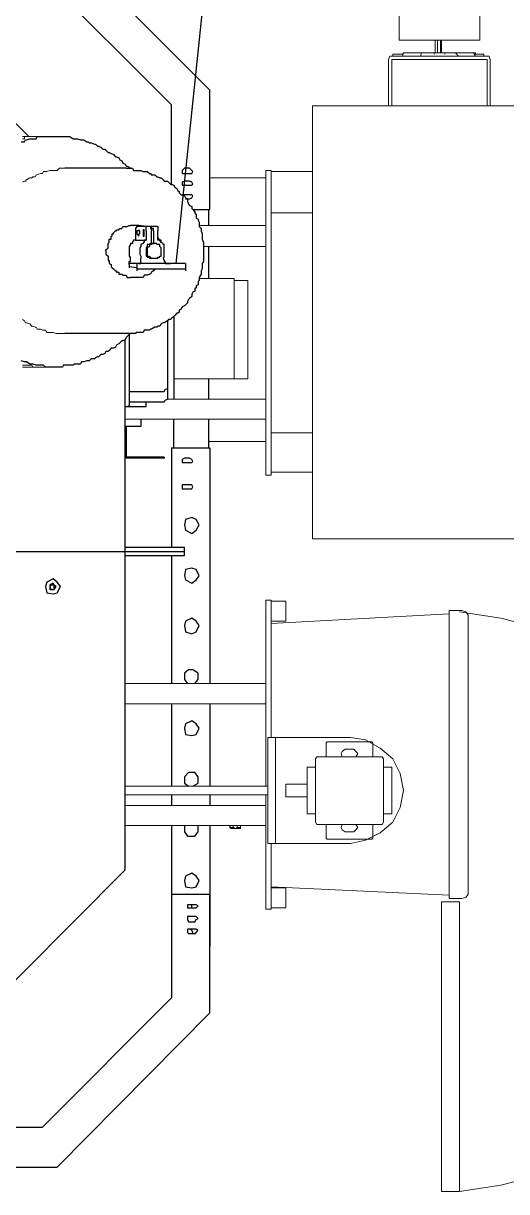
# Model space of a CAD drawing. Header units: millimetres. Extents: x 37084 to 180780, y -153145 to -16322.
# Drawn here: x 76115 to 77065, y -117005 to -114709 of the extents above; entities that cross this region are included whole.
import ezdxf

# ---------------------------------------------------------------- set-up
doc = ezdxf.new("R2010")
doc.units = ezdxf.units.MM
doc.header["$MEASUREMENT"] = 0
doc.linetypes.add('CONTINU', pattern=[0])
doc.layers.add('00', color=5, linetype='Continuous', lineweight=9)
doc.layers.add('1_Day dan', color=5, linetype='Continuous')

# ---------------------------------------------------------------- blocks, each defined once
blk = doc.blocks.new('MBA')
at = {"color": 0, "linetype": 'ByBlock', "lineweight": 25}
for points in [[(1958842.5, 287048.6), (1958543, 287348.2)], [(1958767.6, 287019.5), (1958513.8, 287273.3)], [(1958262.1, 287181.7), (1958486.8, 286957.1)], [(1958842.5, 286813.6), (1958842.5, 287048.6)], [(1958767.6, 286861.4), (1958767.6, 287019.5)], [(1958686.5, 286570.2), (1958684.4, 286568.1), (1958680.2, 286563.9), (1958678.2, 286561.9), (1958676.1, 286557.7), (1958671.9, 286555.6), (1958669.8, 286555.6), (1958665.7, 286551.5), (1958663.6, 286549.4), (1958659.4, 286547.3), (1958657.4, 286543.1), (1958653.2, 286541.1), (1958649, 286541.1), (1958644.9, 286536.9), (1958642.8, 286534.8), (1958638.6, 286534.8), (1958636.6, 286530.7), (1958632.4, 286528.6), (1958628.2, 286528.6), (1958624.1, 286524.4), (1958622, 286524.4), (1958617.8, 286522.3), (1958615.8, 286520.3), (1958609.5, 286520.3), (1958605.4, 286516.1), (1958603.3, 286516.1), (1958601.2, 286516.1), (1958595, 286514), (1958590.8, 286514), (1958588.7, 286509.9), (1958582.5, 286509.9), (1958578.3, 286509.9), (1958576.2, 286509.9), (1958574.2, 286507.8), (1958567.9, 286507.8), (1958563.8, 286507.8), (1958561.7, 286507.8), (1958555.4, 286507.8), (1958553.4, 286503.6), (1958549.2, 286503.6), (1958543, 286503.6), (1958540.9, 286503.6), (1958536.7, 286503.6), (1958530.5, 286503.6), (1958528.4, 286503.6), (1958526.3, 286503.6), (1958520.1, 286503.6), (1958515.9, 286507.8), (1958513.8, 286507.8), (1958507.6, 286507.8), (1958503.4, 286507.8), (1958501.3, 286507.8), (1958495.1, 286509.9), (1958493, 286509.9), (1958488.9, 286509.9), (1958482.6, 286514), (1958480.5, 286514), (1958478.5, 286514), (1958472.2, 286516.1)], [(1958472.2, 286946.7), (1958478.5, 286946.7), (1958480.5, 286950.9), (1958482.6, 286950.9), (1958488.9, 286952.9), (1958493, 286952.9), (1958495.1, 286952.9), (1958501.3, 286952.9), (1958503.4, 286957.1), (1958507.6, 286957.1), (1958513.8, 286957.1), (1958515.9, 286957.1), (1958520.1, 286957.1), (1958526.3, 286957.1), (1958528.4, 286957.1), (1958530.5, 286957.1), (1958536.7, 286957.1), (1958540.9, 286957.1), (1958543, 286957.1), (1958549.2, 286957.1), (1958553.4, 286957.1), (1958555.4, 286957.1), (1958561.7, 286957.1), (1958563.8, 286957.1), (1958567.9, 286957.1), (1958574.2, 286952.9), (1958576.2, 286952.9), (1958578.3, 286952.9), (1958582.5, 286952.9), (1958588.7, 286950.9), (1958590.8, 286950.9), (1958595, 286950.9), (1958601.2, 286946.7), (1958603.3, 286946.7), (1958605.4, 286944.6), (1958609.5, 286944.6), (1958615.8, 286942.5), (1958617.8, 286942.5), (1958622, 286938.4), (1958624.1, 286938.4), (1958628.2, 286936.3), (1958632.4, 286932.1), (1958636.6, 286932.1), (1958638.6, 286930.1), (1958642.8, 286925.9), (1958644.9, 286925.9), (1958649, 286923.8), (1958653.2, 286921.7), (1958657.4, 286917.6), (1958659.4, 286917.6), (1958663.6, 286915.5), (1958665.7, 286911.3), (1958669.8, 286909.2), (1958671.9, 286905.1), (1958676.1, 286903), (1958678.2, 286898.8), (1958680.2, 286898.8), (1958684.4, 286896.8)], [(1958678.2, 286894.7), (1958557.5, 286894.7)], [(1958678.2, 286894.7), (1958680.2, 286894.7), (1958684.4, 286894.7), (1958690.6, 286894.7), (1958692.7, 286890.5), (1958696.9, 286890.5), (1958699, 286890.5), (1958705.2, 286890.5), (1958707.3, 286890.5), (1958711.4, 286888.4), (1958713.5, 286888.4), (1958719.8, 286888.4), (1958723.9, 286884.3), (1958726, 286884.3), (1958728.1, 286882.2), (1958734.3, 286882.2), (1958738.5, 286878), (1958740.6, 286878), (1958744.7, 286876), (1958746.8, 286876), (1958751, 286871.8), (1958753, 286869.7), (1958759.3, 286869.7), (1958761.4, 286867.6), (1958765.5, 286863.5), (1958767.6, 286863.5), (1958771.8, 286861.4), (1958773.8, 286857.2), (1958778, 286855.2), (1958780.1, 286851), (1958782.2, 286848.9), (1958782.2, 286846.8), (1958786.3, 286842.7), (1958788.4, 286842.7), (1958792.6, 286840.6), (1958794.6, 286836.4), (1958798.8, 286834.4), (1958798.8, 286830.2), (1958800.9, 286824), (1958803, 286821.9), (1958807.1, 286819.8), (1958807.1, 286815.6), (1958809.2, 286813.6), (1958813.4, 286809.4), (1958813.4, 286807.3), (1958815.5, 286803.2), (1958815.5, 286796.9), (1958819.6, 286794.8), (1958819.6, 286792.8), (1958821.7, 286788.6), (1958821.7, 286786.5), (1958821.7, 286780.3), (1958825.9, 286776.1), (1958825.9, 286774), (1958825.9, 286772), (1958827.9, 286765.7), (1958827.9, 286761.6), (1958827.9, 286759.5), (1958827.9, 286755.3), (1958830, 286749.1), (1958830, 286747), (1958830, 286744.9), (1958830, 286738.7), (1958830, 286734.5), (1958830, 286732.4), (1958830, 286728.3), (1958830, 286722), (1958830, 286720), (1958830, 286717.9), (1958830, 286711.6), (1958827.9, 286707.5), (1958827.9, 286705.4), (1958827.9, 286701.2), (1958827.9, 286697.1), (1958825.9, 286692.9), (1958825.9, 286690.8), (1958825.9, 286686.7), (1958821.7, 286680.4), (1958821.7, 286678.4), (1958821.7, 286674.2), (1958819.6, 286672.1), (1958819.6, 286665.9), (1958815.5, 286663.8), (1958815.5, 286659.6), (1958813.4, 286657.5), (1958813.4, 286653.4), (1958809.2, 286651.3), (1958807.1, 286647.1), (1958807.1, 286643), (1958803, 286638.8), (1958800.9, 286636.7), (1958798.8, 286632.6), (1958798.8, 286630.5), (1958794.6, 286626.3), (1958792.6, 286624.3), (1958788.4, 286622.2), (1958786.3, 286618), (1958782.2, 286615.9), (1958782.2, 286611.8), (1958780.1, 286609.7), (1958778, 286609.7), (1958773.8, 286605.5), (1958771.8, 286603.5), (1958767.6, 286599.3), (1958765.5, 286597.2), (1958761.4, 286597.2), (1958759.3, 286595.1), (1958753, 286591), (1958751, 286591), (1958746.8, 286588.9), (1958744.7, 286584.7), (1958740.6, 286584.7), (1958738.5, 286582.7), (1958734.3, 286582.7), (1958728.1, 286578.5), (1958726, 286578.5), (1958723.9, 286576.4), (1958719.8, 286576.4), (1958713.5, 286576.4), (1958711.4, 286572.3), (1958707.3, 286572.3), (1958705.2, 286572.3), (1958699, 286572.3), (1958696.9, 286570.2), (1958692.7, 286570.2), (1958690.6, 286570.2), (1958684.4, 286570.2), (1958680.2, 286570.2), (1958678.2, 286570.2)], [(1958684.4, 286896.8), (1958686.5, 286894.7)], [(1958792.6, 286894.7), (1958788.4, 286890.5), (1958788.4, 286888.4), (1958788.4, 286884.3), (1958792.6, 286884.3)], [(1958803, 286894.7), (1958792.6, 286894.7)], [(1958792.6, 286884.3), (1958803, 286884.3)], [(1958803, 286884.3), (1958807.1, 286884.3), (1958809.2, 286888.4), (1958807.1, 286890.5), (1958803, 286894.7)], [(1958792.6, 286869.7), (1958788.4, 286867.6), (1958788.4, 286863.5), (1958788.4, 286861.4), (1958792.6, 286861.4)], [(1958803, 286869.7), (1958792.6, 286869.7)], [(1958792.6, 286861.4), (1958803, 286861.4)], [(1958803, 286861.4), (1958807.1, 286861.4), (1958809.2, 286863.5), (1958807.1, 286867.6), (1958803, 286869.7)], [(1958792.6, 286842.7), (1958788.4, 286842.7)], [(1958803, 286842.7), (1958792.6, 286842.7)], [(1958794.6, 286834.4), (1958803, 286834.4)], [(1958803, 286834.4), (1958807.1, 286836.4), (1958809.2, 286840.6), (1958807.1, 286842.7), (1958803, 286842.7)], [(1958809.2, 286813.6), (1958842.5, 286813.6)], [(1958840.4, 286782.4), (1958840.4, 286813.6)], [(1958638.6, 286732.4), (1958638.6, 286734.5), (1958642.8, 286738.7), (1958642.8, 286740.8), (1958642.8, 286744.9), (1958642.8, 286747), (1958644.9, 286749.1), (1958644.9, 286753.2), (1958644.9, 286755.3), (1958649, 286755.3), (1958649, 286759.5), (1958649, 286761.6), (1958651.1, 286761.6), (1958651.1, 286765.7), (1958653.2, 286765.7), (1958653.2, 286767.8), (1958657.4, 286772), (1958659.4, 286772), (1958659.4, 286774), (1958663.6, 286774), (1958665.7, 286776.1), (1958669.8, 286776.1), (1958671.9, 286780.3), (1958676.1, 286780.3), (1958678.2, 286780.3), (1958680.2, 286780.3), (1958684.4, 286782.4), (1958686.5, 286782.4)], [(1958703.1, 286782.4), (1958686.5, 286782.4)], [(1958699, 286780.3), (1958696.9, 286776.1), (1958696.9, 286774), (1958696.9, 286772)], [(1958696.9, 286772), (1958696.9, 286753.2)], [(1958738.5, 286780.3), (1958699, 286780.3)], [(1958703.1, 286774), (1958703.1, 286772), (1958699, 286772), (1958699, 286767.8)], [(1958699, 286767.8), (1958699, 286765.7), (1958703.1, 286761.6)], [(1958717.7, 286780.3), (1958703.1, 286782.4)], [(1958705.2, 286767.8), (1958705.2, 286772), (1958703.1, 286772), (1958703.1, 286774)], [(1958703.1, 286761.6), (1958703.1, 286765.7), (1958705.2, 286765.7), (1958705.2, 286767.8)], [(1958713.5, 286767.8), (1958713.5, 286772), (1958713.5, 286774), (1958711.4, 286774)], [(1958711.4, 286774), (1958711.4, 286772), (1958711.4, 286767.8)], [(1958711.4, 286761.6), (1958713.5, 286761.6), (1958713.5, 286765.7), (1958713.5, 286767.8)], [(1958711.4, 286767.8), (1958711.4, 286765.7), (1958711.4, 286761.6)], [(1958717.7, 286772), (1958717.7, 286774), (1958717.7, 286776.1), (1958717.7, 286780.3), (1958713.5, 286780.3)], [(1958717.7, 286772), (1958717.7, 286753.2)], [(1958726, 286780.3), (1958726, 286776.1), (1958728.1, 286774), (1958728.1, 286772)], [(1958732.2, 286772), (1958732.2, 286774), (1958732.2, 286776.1), (1958728.1, 286776.1), (1958728.1, 286780.3)], [(1958728.1, 286747), (1958728.1, 286772)], [(1958732.2, 286772), (1958732.2, 286747)], [(1958738.5, 286780.3), (1958740.6, 286780.3), (1958740.6, 286776.1), (1958740.6, 286774), (1958740.6, 286772)], [(1958740.6, 286753.2), (1958740.6, 286772)], [(1958696.9, 286753.2), (1958692.7, 286753.2), (1958690.6, 286749.1), (1958690.6, 286747), (1958686.5, 286747), (1958686.5, 286744.9), (1958684.4, 286740.8), (1958684.4, 286738.7), (1958684.4, 286734.5), (1958684.4, 286732.4), (1958684.4, 286728.3), (1958684.4, 286726.2), (1958684.4, 286722), (1958686.5, 286720)], [(1958696.9, 286753.2), (1958717.7, 286753.2)], [(1958717.7, 286753.2), (1958713.5, 286753.2), (1958713.5, 286749.1), (1958711.4, 286749.1), (1958711.4, 286747), (1958707.3, 286744.9), (1958707.3, 286740.8), (1958705.2, 286738.7), (1958705.2, 286734.5), (1958705.2, 286732.4), (1958705.2, 286728.3), (1958705.2, 286726.2), (1958707.3, 286722), (1958707.3, 286720)], [(1958728.1, 286747), (1958726, 286747), (1958723.9, 286744.9), (1958719.8, 286744.9), (1958719.8, 286740.8), (1958717.7, 286738.7), (1958717.7, 286734.5), (1958717.7, 286732.4)], [(1958732.2, 286747), (1958728.1, 286747), (1958728.1, 286744.9), (1958726, 286744.9), (1958723.9, 286744.9), (1958723.9, 286740.8), (1958719.8, 286738.7), (1958719.8, 286734.5), (1958719.8, 286732.4)], [(1958728.1, 286747), (1958732.2, 286747)], [(1958746.8, 286732.4), (1958746.8, 286734.5), (1958746.8, 286738.7), (1958744.7, 286740.8), (1958744.7, 286744.9), (1958740.6, 286744.9), (1958738.5, 286744.9), (1958738.5, 286747), (1958734.3, 286747), (1958732.2, 286747)], [(1958746.8, 286749.1), (1958740.6, 286759.5)], [(1958753, 286720), (1958753, 286722), (1958753, 286726.2), (1958753, 286728.3), (1958753, 286732.4), (1958753, 286734.5), (1958753, 286738.7), (1958753, 286740.8), (1958753, 286744.9), (1958751, 286744.9), (1958751, 286747), (1958746.8, 286749.1), (1958746.8, 286753.2), (1958744.7, 286753.2), (1958740.6, 286753.2)], [(1958840.4, 286678.4), (1958840.4, 286740.8)], [(1958638.6, 286732.4), (1958638.6, 286728.3), (1958638.6, 286726.2), (1958642.8, 286722), (1958642.8, 286720), (1958642.8, 286717.9), (1958642.8, 286713.7), (1958644.9, 286713.7), (1958644.9, 286711.6), (1958644.9, 286707.5), (1958649, 286705.4), (1958649, 286701.2), (1958651.1, 286699.2), (1958653.2, 286697.1), (1958657.4, 286692.9), (1958659.4, 286692.9), (1958659.4, 286690.8), (1958663.6, 286690.8), (1958663.6, 286686.7), (1958665.7, 286686.7), (1958669.8, 286686.7), (1958671.9, 286684.6), (1958676.1, 286684.6), (1958678.2, 286684.6), (1958680.2, 286680.4), (1958684.4, 286680.4), (1958686.5, 286680.4)], [(1958684.4, 286707.5), (1958684.4, 286711.6), (1958686.5, 286711.6), (1958686.5, 286713.7), (1958686.5, 286717.9), (1958686.5, 286720)], [(1958703.1, 286707.5), (1958705.2, 286707.5), (1958707.3, 286707.5), (1958707.3, 286711.6), (1958707.3, 286713.7), (1958707.3, 286717.9)], [(1958707.3, 286720), (1958707.3, 286717.9)], [(1958717.7, 286732.4), (1958717.7, 286728.3), (1958717.7, 286726.2), (1958717.7, 286722), (1958719.8, 286722), (1958719.8, 286720), (1958723.9, 286720), (1958723.9, 286717.9), (1958726, 286717.9), (1958728.1, 286717.9)], [(1958719.8, 286732.4), (1958719.8, 286728.3), (1958719.8, 286726.2), (1958719.8, 286722), (1958723.9, 286722), (1958723.9, 286720), (1958726, 286720), (1958726, 286717.9), (1958728.1, 286717.9), (1958732.2, 286717.9)], [(1958728.1, 286717.9), (1958732.2, 286717.9)], [(1958732.2, 286717.9), (1958734.3, 286717.9), (1958738.5, 286717.9), (1958740.6, 286717.9), (1958740.6, 286720), (1958744.7, 286720), (1958744.7, 286722), (1958746.8, 286722), (1958746.8, 286726.2), (1958746.8, 286728.3), (1958746.8, 286732.4)], [(1958751, 286717.9), (1958753, 286720)], [(1958751, 286717.9), (1958753, 286713.7), (1958753, 286711.6), (1958755.1, 286711.6), (1958755.1, 286707.5), (1958759.3, 286707.5), (1958761.4, 286707.5), (1958765.5, 286707.5)], [(1958705.2, 286707.5), (1958684.4, 286707.5)], [(1958684.4, 286705.4), (1958684.4, 286707.5)], [(1958684.4, 286705.4), (1958684.4, 286701.2)], [(1958699, 286699.2), (1958684.4, 286701.2)], [(1958684.4, 286701.2), (1958684.4, 286699.2)], [(1958794.6, 286707.5), (1958699, 286707.5)], [(1958699, 286707.5), (1958699, 286705.4)], [(1958699, 286705.4), (1958699, 286697.1)], [(1958699, 286705.4), (1958699, 286701.2)], [(1958699, 286705.4), (1958699, 286701.2)], [(1958699, 286697.1), (1958794.6, 286697.1)], [(1958699, 286697.1), (1958699, 286692.9)], [(1958699, 286697.1), (1958699, 286692.9)], [(1958703.1, 286707.5), (1958705.2, 286707.5)], [(1958734.3, 286697.1), (1958732.2, 286692.9), (1958728.1, 286690.8), (1958726, 286686.7), (1958723.9, 286686.7), (1958719.8, 286684.6), (1958717.7, 286684.6), (1958713.5, 286684.6), (1958711.4, 286680.4), (1958707.3, 286680.4), (1958705.2, 286680.4), (1958703.1, 286680.4)], [(1958794.6, 286707.5), (1958794.6, 286705.4)], [(1958794.6, 286705.4), (1958794.6, 286697.1)], [(1958794.6, 286697.1), (1958794.6, 286692.9)], [(1958703.1, 286680.4), (1958686.5, 286680.4)], [(1958771.8, 286603.5), (1958771.8, 286441.2)], [(1958759.3, 286595.1), (1958759.3, 286441.2)], [(1958678.2, 286570.2), (1958557.5, 286570.2)], [(1958676.1, 285515.5), (1958676.1, 286557.7)], [(1958684.4, 286568.1), (1958684.4, 286428.7)], [(1958840.4, 286441.2), (1958840.4, 286480.7)], [(1958684.4, 286455.8), (1958753, 286455.8)], [(1958753, 286455.8), (1958755.1, 286459.9), (1958759.3, 286462)], [(1958676.1, 286426.7), (1958713.5, 286426.7)], [(1958678.2, 286426.7), (1958680.2, 286426.7), (1958684.4, 286428.7)], [(1958753, 286435), (1958684.4, 286435)], [(1958713.5, 286426.7), (1958717.7, 286426.7), (1958717.7, 286428.7)], [(1958717.7, 286428.7), (1958717.7, 286435)], [(1958753, 286435), (1958755.1, 286439.1), (1958759.3, 286441.2)], [(1958707.3, 286401.7), (1958707.3, 286387.1)], [(1958771.8, 286345.5), (1958771.8, 286401.7)], [(1958840.4, 286345.5), (1958840.4, 286401.7)], [(1958707.3, 286387.1), (1958676.1, 286387.1)], [(1958678.2, 286387.1), (1958678.2, 286326.8)], [(1958767.6, 286345.5), (1958767.6, 286150)], [(1958767.6, 286345.5), (1958842.5, 286345.5)], [(1958842.5, 286345.5), (1958842.5, 285881.7)], [(1958753, 286326.8), (1958676.1, 286326.8)], [(1958753, 286324.7), (1958676.1, 286324.7)], [(1958753, 286326.8), (1958753, 286324.7)], [(1958792.6, 286324.7), (1958788.4, 286322.6), (1958788.4, 286318.5), (1958788.4, 286316.4), (1958792.6, 286316.4)], [(1958803, 286324.7), (1958792.6, 286324.7)], [(1958792.6, 286316.4), (1958803, 286316.4)], [(1958803, 286316.4), (1958807.1, 286316.4), (1958809.2, 286318.5), (1958807.1, 286322.6), (1958803, 286324.7)], [(1958792.6, 286272.7), (1958788.4, 286272.7), (1958788.4, 286268.6), (1958788.4, 286264.4), (1958792.6, 286264.4)], [(1958803, 286272.7), (1958792.6, 286272.7)], [(1958792.6, 286264.4), (1958803, 286264.4)], [(1958803, 286264.4), (1958807.1, 286264.4), (1958809.2, 286268.6), (1958807.1, 286272.7), (1958803, 286272.7)], [(1958792.6, 286193.7), (1958794.6, 286183.3), (1958807.1, 286177), (1958815.5, 286183.3), (1958821.7, 286193.7), (1958815.5, 286204.1), (1958807.1, 286208.2), (1958794.6, 286204.1), (1958792.6, 286193.7)], [(1958676.1, 286150), (1958792.6, 286150)], [(1958792.6, 286133.3), (1958792.6, 286150)], [(1958393.2, 286141.7), (1958792.6, 286141.7)], [(1958676.1, 286133.3), (1958792.6, 286133.3)], [(1958767.6, 286133.3), (1958767.6, 285881.7)], [(1958792.6, 286093.8), (1958794.6, 286085.5), (1958807.1, 286079.3), (1958815.5, 286085.5), (1958821.7, 286093.8), (1958815.5, 286106.3), (1958807.1, 286108.4), (1958794.6, 286106.3), (1958792.6, 286093.8)], [(1958520.1, 286073), (1958522.1, 286060.5), (1958534.6, 286058.5), (1958543, 286060.5), (1958549.2, 286073), (1958543, 286081.3), (1958534.6, 286087.6), (1958522.1, 286081.3), (1958520.1, 286073)], [(1958528.4, 286073), (1958528.4, 286066.8), (1958534.6, 286066.8), (1958536.7, 286066.8), (1958540.9, 286073), (1958536.7, 286075.1), (1958534.6, 286079.3), (1958528.4, 286075.1), (1958528.4, 286073)], [(1958528.4, 286073), (1958528.4, 286066.8), (1958534.6, 286066.8), (1958536.7, 286066.8), (1958540.9, 286073), (1958536.7, 286075.1), (1958534.6, 286079.3), (1958528.4, 286075.1), (1958528.4, 286073)], [(1958528.4, 286073), (1958530.5, 286066.8), (1958534.6, 286066.8), (1958536.7, 286066.8), (1958536.7, 286073), (1958536.7, 286075.1), (1958534.6, 286075.1), (1958530.5, 286075.1), (1958528.4, 286073)], [(1958792.6, 285996.1), (1958794.6, 285983.6), (1958807.1, 285979.4), (1958815.5, 285983.6), (1958821.7, 285996.1), (1958815.5, 286004.4), (1958807.1, 286010.6), (1958794.6, 286004.4), (1958792.6, 285996.1)], [(1958813.4, 285881.7), (1958819.6, 285890), (1958819.6, 285902.5), (1958809.2, 285908.7), (1958800.9, 285908.7), (1958792.6, 285902.5), (1958792.6, 285890), (1958798.8, 285881.7)], [(1958767.6, 285842.1), (1958767.6, 285679.9)], [(1958842.5, 285842.1), (1958842.5, 285679.9)], [(1958792.6, 285794.3), (1958794.6, 285781.8), (1958807.1, 285779.7), (1958815.5, 285781.8), (1958821.7, 285794.3), (1958815.5, 285802.6), (1958807.1, 285808.8), (1958794.6, 285802.6), (1958792.6, 285794.3)], [(1958809.2, 285679.9), (1958819.6, 285686.1), (1958819.6, 285698.6), (1958813.4, 285706.9), (1958800.9, 285706.9), (1958792.6, 285698.6), (1958792.6, 285686.1), (1958800.9, 285679.9)], [(1958767.6, 285663.2), (1958767.6, 285642.4)], [(1958842.5, 285663.2), (1958842.5, 285642.4)], [(1958767.6, 285602.9), (1958767.6, 285467.7), (1958767.6, 285263.8)], [(1958792.6, 285602.9), (1958792.6, 285590.4), (1958798.8, 285582.1), (1958813.4, 285582.1), (1958819.6, 285590.4), (1958819.6, 285602.9)], [(1958842.5, 285602.9), (1958842.5, 285369.9)], [(1958882, 285602.9), (1958882, 285598.7)], [(1958676.1, 285515.5), (1958270.4, 285107.8)], [(1958792.6, 285494.7), (1958794.6, 285482.3), (1958807.1, 285480.2), (1958815.5, 285482.3), (1958821.7, 285494.7), (1958815.5, 285503.1), (1958807.1, 285509.3), (1958794.6, 285503.1), (1958792.6, 285494.7)], [(1958767.6, 285467.7), (1958842.5, 285467.7)], [(1958842.5, 285234.7), (1958842.5, 285467.7)], [(1958800.9, 285446.9), (1958798.8, 285446.9), (1958798.8, 285444.8), (1958798.8, 285440.7), (1958800.9, 285440.7)], [(1958813.4, 285446.9), (1958800.9, 285446.9)], [(1958800.9, 285440.7), (1958813.4, 285440.7)], [(1958807.1, 285440.7), (1958807.1, 285444.8), (1958807.1, 285446.9)], [(1958813.4, 285440.7), (1958815.5, 285440.7), (1958819.6, 285444.8), (1958815.5, 285446.9), (1958813.4, 285446.9)], [(1958800.9, 285424), (1958798.8, 285424), (1958798.8, 285419.9), (1958798.8, 285417.8), (1958800.9, 285413.6)], [(1958813.4, 285424), (1958800.9, 285424)], [(1958800.9, 285413.6), (1958813.4, 285413.6)], [(1958813.4, 285413.6), (1958815.5, 285417.8), (1958819.6, 285419.9), (1958815.5, 285424), (1958813.4, 285424)], [(1958800.9, 285399.1), (1958798.8, 285399.1), (1958798.8, 285397), (1958798.8, 285392.8), (1958800.9, 285390.7)], [(1958813.4, 285399.1), (1958800.9, 285399.1)], [(1958803, 285399.1), (1958800.9, 285399.1)], [(1958800.9, 285390.7), (1958813.4, 285390.7)], [(1958807.1, 285390.7), (1958809.2, 285392.8), (1958807.1, 285397), (1958803, 285399.1)], [(1958813.4, 285390.7), (1958815.5, 285392.8), (1958819.6, 285397), (1958815.5, 285399.1), (1958813.4, 285399.1)], [(1958842.5, 285369.9), (1958842.5, 285365.8)], [(1958513.8, 285010.1), (1958767.6, 285263.8)], [(1958543, 284931), (1958842.5, 285234.7)], [(1958199.7, 285010.1), (1958513.8, 285010.1)], [(1958199.7, 284931), (1958543, 284931)]]:
    blk.add_lwpolyline(points, dxfattribs=at)
at = {"color": 0, "linetype": 'ByBlock', "lineweight": 15}
for points in [[(1959214.8, 287196.3), (1959214.8, 287146.4)], [(1959372.9, 287196.3), (1959372.9, 287146.4)], [(1959372.9, 287146.4), (1959214.8, 287146.4)], [(1959285.6, 287146.4), (1959285.6, 287121.4)], [(1959289.7, 287146.4), (1959289.7, 287121.4)], [(1959296, 287146.4), (1959296, 287121.4)], [(1959298, 287146.4), (1959298, 287121.4)], [(1959202.4, 287115.2), (1959196.1, 287115.2), (1959194, 287108.9)], [(1959194, 287108.9), (1959194, 287017.4)], [(1959200.3, 287017.4), (1959200.3, 287108.9)], [(1959202.4, 287108.9), (1959200.3, 287108.9)], [(1959202.4, 287119.3), (1959221.1, 287119.3)], [(1959202.4, 287119.3), (1959202.4, 287115.2)], [(1959385.4, 287115.2), (1959202.4, 287115.2)], [(1959202.4, 287108.9), (1959385.4, 287108.9)], [(1959221.1, 287115.2), (1959223.2, 287121.4), (1959221.1, 287119.3)], [(1959364.6, 287121.4), (1959223.2, 287121.4), (1959360.5, 287121.4)], [(1959256.4, 287115.2), (1959258.5, 287121.4)], [(1959283.5, 287121.4), (1959283.5, 287119.3)], [(1959304.3, 287121.4), (1959304.3, 287119.3)], [(1959331.3, 287115.2), (1959325.1, 287121.4)], [(1959364.6, 287115.2), (1959360.5, 287121.4)], [(1959364.6, 287121.4), (1959364.6, 287119.3)], [(1959381.3, 287119.3), (1959364.6, 287119.3)], [(1959381.3, 287119.3), (1959381.3, 287115.2)], [(1959393.7, 287108.9), (1959391.7, 287115.2), (1959385.4, 287115.2)], [(1959387.5, 287108.9), (1959385.4, 287108.9)], [(1959387.5, 287108.9), (1959387.5, 287017.4)], [(1959393.7, 287017.4), (1959393.7, 287108.9)], [(1959044.3, 286166.6), (1959044.3, 287017.4)], [(1959044.3, 287017.4), (1959591.4, 287017.4)], [(1958952.7, 286890.5), (1958952.7, 286291.4)], [(1958952.7, 286890.5), (1958963.1, 286890.5)], [(1958963.1, 286890.5), (1958963.1, 286291.4)], [(1959044.3, 286888.4), (1958963.1, 286888.4)], [(1958952.7, 286876), (1958842.5, 286876)], [(1959044.3, 286807.3), (1958963.1, 286807.3)], [(1958821.7, 286782.4), (1958952.7, 286782.4)], [(1958830, 286740.8), (1958952.7, 286740.8)], [(1958890.3, 286678.4), (1958821.7, 286678.4)], [(1958890.3, 286480.7), (1958890.3, 286678.4)], [(1958917.4, 286674.2), (1958890.3, 286674.2)], [(1958917.4, 286674.2), (1958917.4, 286480.7)], [(1958917.4, 286480.7), (1958890.3, 286480.7), (1958771.8, 286480.7)], [(1958952.7, 286441.2), (1958759.3, 286441.2)], [(1958952.7, 286401.7), (1958676.1, 286401.7)], [(1959044.3, 286374.6), (1958963.1, 286374.6)], [(1958840.4, 286358), (1958952.7, 286358)], [(1958952.7, 286291.4), (1958963.1, 286291.4)], [(1959044.3, 286297.7), (1958963.1, 286297.7)], [(1959044.3, 286166.6), (1959591.4, 286166.6)], [(1958952.7, 285679.9), (1958952.7, 286046)], [(1958963.1, 286046), (1958952.7, 286046)], [(1958963.1, 286046), (1958963.1, 285775.6)], [(1958963.1, 286043.9), (1958992.3, 286043.9)], [(1958992.3, 286043.9), (1958992.3, 286004.4)], [(1959312.6, 286018.9), (1958963.1, 286000.2)], [(1959312.6, 286025.2), (1959312.6, 285459.4)], [(1959337.6, 286025.2), (1959312.6, 286025.2)], [(1959333.4, 284883.2), (1959414.5, 284895.7), (1959493.6, 284916.5), (1959568.5, 284949.7), (1959637.1, 284995.5), (1959699.5, 285049.6), (1959753.6, 285107.8), (1959799.4, 285176.5), (1959830.6, 285251.4), (1959855.5, 285330.4), (1959868, 285411.5), (1959868, 285494.7), (1959855.5, 285575.9), (1959830.6, 285652.8), (1959799.4, 285727.7), (1959753.6, 285798.4), (1959699.5, 285856.7), (1959637.1, 285910.8), (1959568.5, 285956.5), (1959493.6, 285989.8), (1959414.5, 286010.6), (1959333.4, 286023.1)], [(1959350.1, 286016.9), (1959345.9, 286023.1), (1959337.6, 286025.2)], [(1959350.1, 285467.7), (1959350.1, 286016.9)], [(1958992.3, 286004.4), (1958963.1, 286004.4)], [(1958952.7, 285881.7), (1958676.1, 285881.7)], [(1958952.7, 285842.1), (1958676.1, 285842.1)], [(1958956.9, 285775.6), (1958956.9, 285567.5)], [(1958956.9, 285775.6), (1958971.5, 285775.6), (1959119.2, 285775.6)], [(1958971.5, 285775.6), (1958971.5, 285567.5)], [(1959073.4, 285767.2), (1959071.3, 285765.2), (1959071.3, 285761)], [(1959071.3, 285761), (1959071.3, 285738.1)], [(1959160.8, 285767.2), (1959073.4, 285767.2)], [(1959119.2, 285567.5), (1959148.3, 285573.8), (1959177.4, 285588.3), (1959202.4, 285609.1), (1959216.9, 285638.3), (1959223.2, 285671.6), (1959216.9, 285704.8), (1959202.4, 285734), (1959177.4, 285754.8), (1959148.3, 285771.4), (1959119.2, 285775.6)], [(1959162.8, 285761), (1959162.8, 285765.2), (1959160.8, 285767.2)], [(1959162.8, 285738.1), (1959162.8, 285761)], [(1959052.6, 285738.1), (1959050.5, 285734)], [(1959050.5, 285734), (1959050.5, 285609.1)], [(1959052.6, 285738.1), (1959181.6, 285738.1)], [(1959071.3, 285738.1), (1959067.2, 285738.1)], [(1959108.8, 285752.7), (1959102.5, 285748.5), (1959100.4, 285744.4), (1959102.5, 285738.1)], [(1959125.4, 285752.7), (1959108.8, 285752.7)], [(1959129.6, 285738.1), (1959133.7, 285744.4), (1959129.6, 285748.5), (1959125.4, 285752.7)], [(1959167, 285738.1), (1959162.8, 285738.1)], [(1959183.6, 285734), (1959181.6, 285738.1)], [(1959183.6, 285734), (1959183.6, 285609.1)], [(1959033.9, 285717.3), (1959033.9, 285625.8)], [(1959050.5, 285717.3), (1959033.9, 285717.3)], [(1959183.6, 285717.3), (1959200.3, 285717.3)], [(1959200.3, 285717.3), (1959200.3, 285625.8)], [(1958992.3, 285659.1), (1958992.3, 285684)], [(1959033.9, 285684), (1958992.3, 285684)], [(1958676.1, 285679.9), (1958956.9, 285679.9)], [(1958956.9, 285663.2), (1958676.1, 285663.2)], [(1958952.7, 285438.6), (1958952.7, 285663.2)], [(1958952.7, 285642.4), (1958676.1, 285642.4)], [(1959033.9, 285659.1), (1958992.3, 285659.1)], [(1959050.5, 285625.8), (1959033.9, 285625.8)], [(1959183.6, 285625.8), (1959200.3, 285625.8)], [(1958952.7, 285602.9), (1958676.1, 285602.9)], [(1958882, 285598.7), (1958884.1, 285596.7)], [(1958884.1, 285596.7), (1958884.1, 285598.7), (1958882, 285598.7)], [(1958888.3, 285598.7), (1958884.1, 285598.7), (1958884.1, 285596.7)], [(1958902.8, 285596.7), (1958884.1, 285596.7)], [(1958888.3, 285602.9), (1958888.3, 285598.7)], [(1958888.3, 285598.7), (1958888.3, 285596.7)], [(1958894.5, 285596.7), (1958890.3, 285596.7), (1958890.3, 285598.7), (1958888.3, 285598.7)], [(1958896.6, 285598.7), (1958894.5, 285596.7)], [(1958896.6, 285602.9), (1958896.6, 285598.7)], [(1958900.7, 285596.7), (1958900.7, 285598.7), (1958896.6, 285598.7)], [(1958902.8, 285598.7), (1958900.7, 285596.7)], [(1958902.8, 285602.9), (1958902.8, 285598.7)], [(1958902.8, 285598.7), (1958902.8, 285596.7)], [(1959050.5, 285609.1), (1959052.6, 285605)], [(1959181.6, 285605), (1959052.6, 285605)], [(1959067.2, 285605), (1959071.3, 285605)], [(1959071.3, 285605), (1959071.3, 285582.1)], [(1959102.5, 285605), (1959100.4, 285598.7), (1959102.5, 285594.6), (1959108.8, 285590.4)], [(1959125.4, 285590.4), (1959129.6, 285594.6), (1959133.7, 285598.7), (1959129.6, 285605)], [(1959162.8, 285582.1), (1959162.8, 285605)], [(1959162.8, 285605), (1959167, 285605)], [(1959181.6, 285605), (1959183.6, 285609.1)], [(1959071.3, 285582.1), (1959071.3, 285577.9), (1959073.4, 285575.9)], [(1959073.4, 285575.9), (1959160.8, 285575.9)], [(1959108.8, 285590.4), (1959125.4, 285590.4)], [(1959160.8, 285575.9), (1959162.8, 285577.9), (1959162.8, 285582.1)], [(1958956.9, 285567.5), (1958971.5, 285567.5), (1959119.2, 285567.5)], [(1958963.1, 285567.5), (1958963.1, 285438.6)], [(1958963.1, 285482.3), (1959312.6, 285465.6)], [(1958992.3, 285480.2), (1958963.1, 285480.2)], [(1958992.3, 285440.7), (1958992.3, 285480.2)], [(1959312.6, 285459.4), (1959337.6, 285459.4)], [(1959337.6, 285459.4), (1959345.9, 285461.5), (1959350.1, 285467.7)], [(1958963.1, 285438.6), (1958952.7, 285438.6)], [(1958963.1, 285440.7), (1958992.3, 285440.7)], [(1959298, 285453.1), (1959298, 284883.2)], [(1959333.4, 285453.1), (1959298, 285453.1)], [(1959333.4, 284883.2), (1959333.4, 285453.1)], [(1959298, 284883.2), (1959333.4, 284883.2)]]:
    blk.add_lwpolyline(points, dxfattribs=at)
at = {"color": 0, "linetype": 'ByBlock', "lineweight": 13}
for points in [[(1958499.3, 286503.6), (1958495.1, 286503.6), (1958493, 286503.6), (1958488.9, 286503.6), (1958486.8, 286503.6), (1958482.6, 286503.6), (1958480.5, 286503.6), (1958478.5, 286503.6), (1958474.3, 286503.6)], [(1958474.3, 286957.1), (1958478.5, 286957.1), (1958480.5, 286957.1), (1958482.6, 286957.1), (1958486.8, 286957.1), (1958488.9, 286957.1), (1958493, 286957.1), (1958495.1, 286957.1)], [(1958522.1, 286503.6), (1958520.1, 286503.6), (1958515.9, 286503.6), (1958513.8, 286503.6), (1958509.7, 286503.6), (1958507.6, 286503.6), (1958503.4, 286503.6), (1958501.3, 286503.6), (1958499.3, 286503.6), (1958495.1, 286503.6), (1958493, 286507.8), (1958488.9, 286507.8), (1958486.8, 286507.8), (1958482.6, 286507.8), (1958480.5, 286507.8), (1958478.5, 286507.8), (1958474.3, 286507.8)], [(1958474.3, 286952.9), (1958478.5, 286952.9), (1958478.5, 286957.1), (1958480.5, 286957.1), (1958482.6, 286957.1), (1958486.8, 286957.1), (1958488.9, 286957.1), (1958493, 286957.1), (1958495.1, 286957.1), (1958499.3, 286957.1), (1958501.3, 286957.1), (1958503.4, 286957.1), (1958507.6, 286957.1), (1958509.7, 286957.1), (1958513.8, 286957.1), (1958515.9, 286957.1), (1958520.1, 286957.1)], [(1958495.1, 286957.1), (1958499.3, 286957.1)], [(1958520.1, 286957.1), (1958522.1, 286957.1)], [(1958474.3, 286867.6), (1958478.5, 286869.7), (1958480.5, 286869.7), (1958482.6, 286871.8), (1958488.9, 286876), (1958493, 286876), (1958495.1, 286878), (1958499.3, 286878), (1958501.3, 286882.2), (1958503.4, 286882.2), (1958509.7, 286884.3), (1958513.8, 286884.3), (1958515.9, 286888.4), (1958520.1, 286888.4), (1958522.1, 286888.4), (1958528.4, 286890.5), (1958530.5, 286890.5), (1958534.6, 286890.5), (1958540.9, 286890.5), (1958543, 286890.5), (1958547.1, 286894.7), (1958549.2, 286894.7), (1958555.4, 286894.7), (1958557.5, 286894.7)], [(1958557.5, 286570.2), (1958555.4, 286570.2), (1958549.2, 286570.2), (1958547.1, 286570.2), (1958543, 286570.2), (1958540.9, 286570.2), (1958534.6, 286572.3), (1958530.5, 286572.3), (1958528.4, 286572.3), (1958522.1, 286572.3), (1958520.1, 286576.4), (1958515.9, 286576.4), (1958513.8, 286576.4), (1958509.7, 286578.5), (1958503.4, 286578.5), (1958501.3, 286582.7), (1958499.3, 286582.7), (1958495.1, 286584.7), (1958493, 286584.7), (1958488.9, 286588.9), (1958482.6, 286591), (1958480.5, 286591), (1958478.5, 286595.1), (1958474.3, 286597.2)]]:
    blk.add_lwpolyline(points, dxfattribs=at)

msp = doc.modelspace()

# ---------------------------------------------------------------- linework, layer by layer
at = {"layer": '1_Day dan'}
msp.add_line((76415.2, -115181, 0), (77183.5, -107744.6, 0), dxfattribs=at)

# ---------------------------------------------------------------- block references
at = {"layer": '00', "linetype": 'CONTINU', "lineweight": 20}
msp.add_blockref('MBA', (-1882361.3, -401888.4, 0), dxfattribs=at)

doc.saveas('drawing.dxf')
